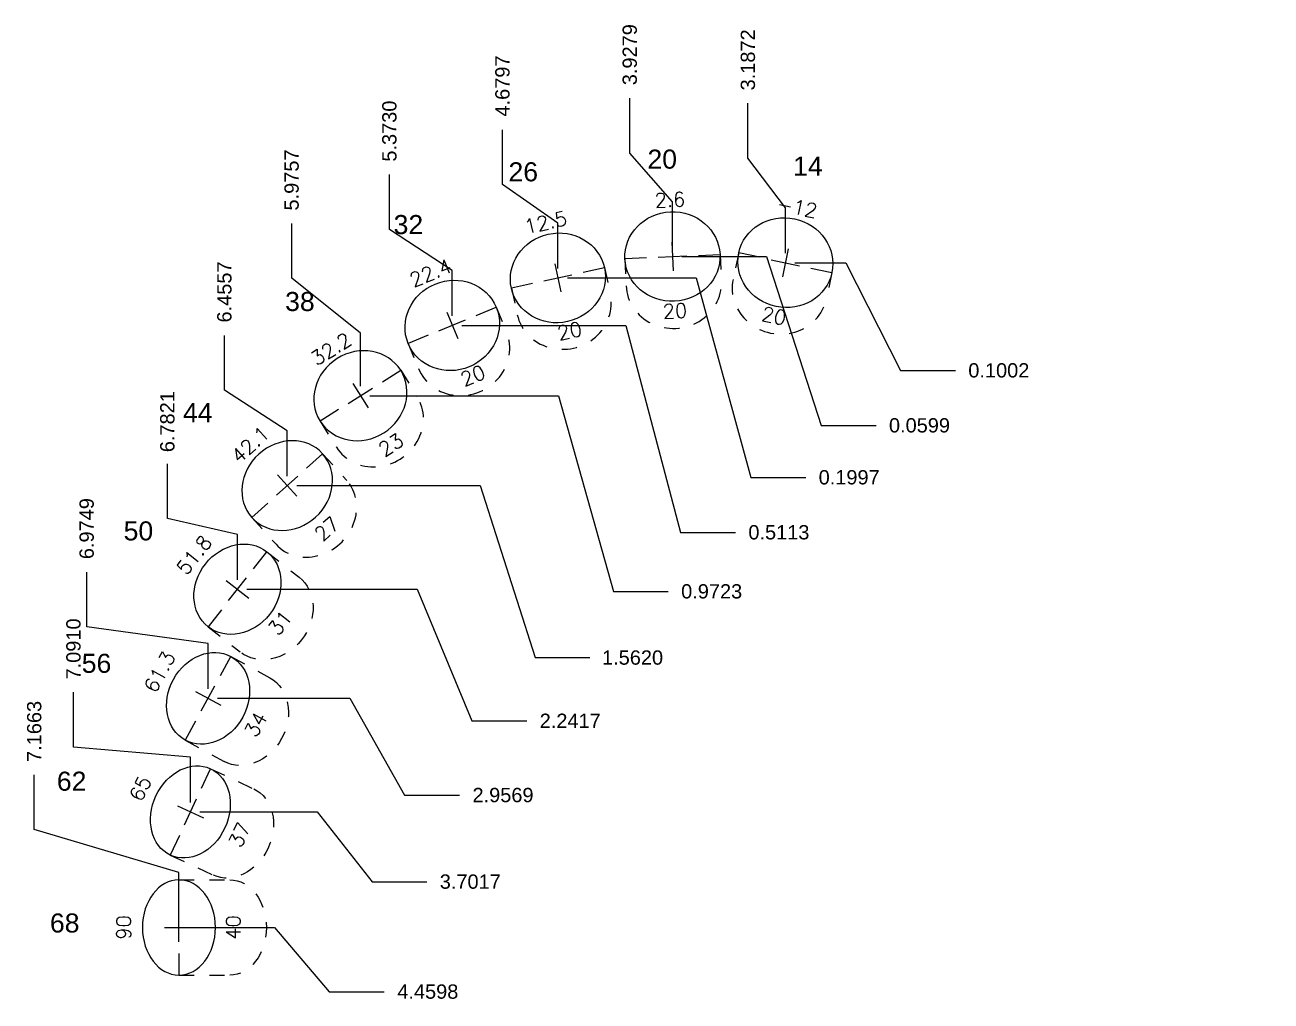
# Model space of a CAD drawing. Header units: inches. Extents: x 57 to 298, y -41 to 19.
# Drawn here: x 116.34 to 124.51, y 12.2 to 18.6 of the extents above; entities that cross this region are included whole.
import ezdxf
from ezdxf.enums import TextEntityAlignment as Align

# ---------------------------------------------------------------- set-up
doc = ezdxf.new("R2010")
doc.units = ezdxf.units.IN
doc.header["$MEASUREMENT"] = 0
doc.header["$PDMODE"] = 35
doc.linetypes.add('CENTER2', pattern=[1.125, 0.75, -0.125, 0.125, -0.125])
doc.linetypes.add('HIDDEN2', pattern=[0.1875, 0.125, -0.0625])
doc.layers.get('Defpoints').update_dxf_attribs({"color": 10})
doc.layers.add('Blade_2', color=7, linetype='Continuous', true_color=0xcccc00)
doc.layers.add('CLine', color=5, linetype='CENTER2')
doc.styles.add('RomanS', font='romans')
doc.styles.get("Standard").update_dxf_attribs({"font": 'arial.ttf'})
doc.dimstyles.get("Standard").update_dxf_attribs({"dimtxt": 0.09375, "dimasz": 0.18, "dimexe": 0.18, "dimexo": 0.0625, "dimgap": 0.09, "dimtad": 0, "dimtih": 1, "dimtoh": 1, "dimdec": 4, "dimzin": 0, "dimdsep": 46, "dimtxsty": 'Standard', "dimcen": 0.09, "dimadec": 4, "dimazin": 0, "dimtfac": 1, "dimtdec": 4, "dimtofl": 0, "dimtmove": 0, "dimatfit": 3, "dimfxl": 1, "dimtolj": 1, "dimtzin": 0, "dimarcsym": 0})

# ---------------------------------------------------------------- blocks, each defined once
blk = doc.blocks.new('CMark')
at = {"layer": 'CLine'}
for p, q in [((0, 0.094), (0, -0.094)), ((-0.094, 0), (0.094, 0))]:
    blk.add_line(p, q, dxfattribs=at)
blk = doc.blocks.new('1613@20')
for p, q in [((-0.1705, 0), (-0.3125, 0)), ((0.1707, 0), (0.3125, 0))]:
    blk.add_line(p, q)
at = {"color": 8, "linetype": 'HIDDEN2', "ltscale": 0.5}
blk.add_line((-0.3125, 0), (-0.3125, -0.1779), dxfattribs=at)
at = {"color": 8, "linetype": 'HIDDEN2', "ltscale": 0.5, "flags": 128}
blk.add_lwpolyline([(0.3125, 0), (0.3125, -0.1779)], dxfattribs=at)
blk.add_ellipse((0, 0), major_axis=(-0.3125, 0), ratio=0.939693, start_param=-3.141592653589793, end_param=3.141592653589793)
at = {"color": 8, "linetype": 'HIDDEN2', "ltscale": 0.5}
blk.add_ellipse((0, -0.1779), major_axis=(-0.3125, 0), ratio=0.939693, start_param=0, end_param=3.141593, dxfattribs=at)
blk.add_blockref('CMark', (0, 0))
at = {"style": 'RomanS'}
blk.add_text('20', height=0.094, dxfattribs=at).set_placement((0, -0.3562), align=Align.MIDDLE_CENTER)
blk.add_attdef('ANG', text='', height=0.094, dxfattribs=at).set_placement((0, 0.2975), align=Align.BOTTOM_CENTER)
blk = doc.blocks.new('1613@23')
for p, q in [((-0.1705, 0), (-0.3125, 0)), ((0.1707, 0), (0.3125, 0))]:
    blk.add_line(p, q)
at = {"color": 8, "linetype": 'HIDDEN2', "ltscale": 0.5}
blk.add_line((-0.3125, 0), (-0.3125, -0.2032), dxfattribs=at)
at = {"color": 8, "linetype": 'HIDDEN2', "ltscale": 0.5, "flags": 128}
blk.add_lwpolyline([(0.3125, 0), (0.3125, -0.2032)], dxfattribs=at)
blk.add_ellipse((0, 0), major_axis=(-0.3125, 0), ratio=0.920512, start_param=3.141593, end_param=9.424778)
at = {"color": 8, "linetype": 'HIDDEN2', "ltscale": 0.5}
blk.add_ellipse((0, -0.2032), major_axis=(-0.3125, 0), ratio=0.920512, start_param=0, end_param=3.141593, dxfattribs=at)
blk.add_blockref('CMark', (0, 0))
at = {"style": 'RomanS'}
blk.add_text('23', height=0.094, dxfattribs=at).set_placement((-0.0015, -0.3791), align=Align.MIDDLE_CENTER)
blk.add_attdef('ANG', text='', height=0.094, dxfattribs=at).set_placement((0, 0.2871), align=Align.BOTTOM_CENTER)
blk = doc.blocks.new('1613@27')
for p, q in [((-0.1705, 0), (-0.3125, 0)), ((0.1707, 0), (0.3125, 0))]:
    blk.add_line(p, q)
at = {"color": 8, "linetype": 'HIDDEN2', "ltscale": 0.5}
blk.add_line((-0.3125, 0), (-0.3125, -0.2361), dxfattribs=at)
at = {"color": 8, "linetype": 'HIDDEN2', "ltscale": 0.5, "flags": 128}
blk.add_lwpolyline([(0.3125, 0), (0.3125, -0.2361)], dxfattribs=at)
blk.add_ellipse((0, 0), major_axis=(-0.3125, 0), ratio=0.891008, start_param=3.141593, end_param=9.424778)
at = {"color": 8, "linetype": 'HIDDEN2', "ltscale": 0.5}
blk.add_ellipse((0, -0.2361), major_axis=(-0.3125, 0), ratio=0.891008, start_param=0, end_param=3.141593, dxfattribs=at)
blk.add_blockref('CMark', (0, 0))
at = {"style": 'RomanS'}
blk.add_text('27', height=0.094, dxfattribs=at).set_placement((0.003, -0.3835), align=Align.MIDDLE_CENTER)
blk.add_attdef('ANG', text='', height=0.094, dxfattribs=at).set_placement((0, 0.2871), align=Align.BOTTOM_CENTER)
blk = doc.blocks.new('1613@31')
for p, q in [((-0.1705, 0), (-0.3125, 0)), ((0.1707, 0), (0.3125, 0))]:
    blk.add_line(p, q)
at = {"color": 8, "linetype": 'HIDDEN2', "ltscale": 0.5}
blk.add_line((-0.3125, 0), (-0.3125, -0.2678), dxfattribs=at)
at = {"color": 8, "linetype": 'HIDDEN2', "ltscale": 0.5, "flags": 128}
blk.add_lwpolyline([(0.3125, 0), (0.3125, -0.2678)], dxfattribs=at)
at = {"extrusion": (0, 0, -1)}
blk.add_ellipse((0, 0), major_axis=(-0.3125, 0), ratio=0.85728, start_param=3.141593, end_param=9.424778, dxfattribs=at)
at = {"color": 8, "linetype": 'HIDDEN2', "ltscale": 0.5, "extrusion": (0, 0, -1)}
blk.add_ellipse((0, -0.2678), major_axis=(-0.3125, 0), ratio=0.85728, start_param=3.141593, end_param=6.283185, dxfattribs=at)
blk.add_blockref('CMark', (0, 0))
at = {"style": 'RomanS'}
blk.add_text('31', height=0.094, dxfattribs=at).set_placement((0, -0.3562), align=Align.MIDDLE_CENTER)
blk.add_attdef('ANG', text='', height=0.094, dxfattribs=at).set_placement((0, 0.2871), align=Align.BOTTOM_CENTER)
blk = doc.blocks.new('1613@34')
for p, q in [((-0.1705, 0), (-0.3125, 0)), ((0.1707, 0), (0.3125, 0))]:
    blk.add_line(p, q)
at = {"color": 8, "linetype": 'HIDDEN2', "ltscale": 0.5}
blk.add_line((-0.3125, 0), (-0.3125, -0.2908), dxfattribs=at)
at = {"color": 8, "linetype": 'HIDDEN2', "ltscale": 0.5, "flags": 128}
blk.add_lwpolyline([(0.3125, 0), (0.3125, -0.2908)], dxfattribs=at)
at = {"extrusion": (0, 0, -1)}
blk.add_ellipse((0, 0), major_axis=(-0.3125, 0), ratio=0.82912, start_param=3.141593, end_param=9.424778, dxfattribs=at)
at = {"color": 8, "linetype": 'HIDDEN2', "ltscale": 0.5, "extrusion": (0, 0, -1)}
blk.add_ellipse((0, -0.2908), major_axis=(-0.3125, 0), ratio=0.82912, start_param=3.141593, end_param=6.283185, dxfattribs=at)
blk.add_blockref('CMark', (0, 0))
at = {"style": 'RomanS'}
blk.add_text('34', height=0.094, dxfattribs=at).set_placement((0, -0.3562), align=Align.MIDDLE_CENTER)
blk.add_attdef('ANG', text='', height=0.094, dxfattribs=at).set_placement((0, 0.2871), align=Align.BOTTOM_CENTER)
blk = doc.blocks.new('1613@37')
for p, q in [((-0.1705, 0), (-0.3125, 0)), ((0.1707, 0), (0.3125, 0))]:
    blk.add_line(p, q)
at = {"color": 8, "linetype": 'HIDDEN2', "ltscale": 0.5}
blk.add_line((-0.3125, 0), (-0.3125, -0.3129), dxfattribs=at)
at = {"color": 8, "linetype": 'HIDDEN2', "ltscale": 0.5, "flags": 128}
blk.add_lwpolyline([(0.3125, 0), (0.3125, -0.3129)], dxfattribs=at)
at = {"extrusion": (0, 0, -1)}
blk.add_ellipse((0, 0), major_axis=(-0.3125, 0), ratio=0.79872, start_param=3.141593, end_param=9.424778, dxfattribs=at)
at = {"color": 8, "linetype": 'HIDDEN2', "ltscale": 0.5, "extrusion": (0, 0, -1)}
blk.add_ellipse((0, -0.3129), major_axis=(-0.3125, 0), ratio=0.79872, start_param=3.141593, end_param=6.283185, dxfattribs=at)
blk.add_blockref('CMark', (0, 0))
at = {"style": 'RomanS'}
blk.add_text('37', height=0.094, dxfattribs=at).set_placement((0, -0.3562), align=Align.MIDDLE_CENTER)
blk.add_attdef('ANG', text='', height=0.094, dxfattribs=at).set_placement((0, 0.2871), align=Align.BOTTOM_CENTER)
blk = doc.blocks.new('1613@40')
for p, q in [((-0.1705, 0), (-0.3125, 0)), ((0.1707, 0), (0.3125, 0))]:
    blk.add_line(p, q)
at = {"color": 8, "linetype": 'HIDDEN2', "ltscale": 0.5}
blk.add_line((-0.3125, 0), (-0.3125, -0.3342), dxfattribs=at)
at = {"color": 8, "linetype": 'HIDDEN2', "ltscale": 0.5, "flags": 128}
blk.add_lwpolyline([(0.3125, 0), (0.3125, -0.3342)], dxfattribs=at)
at = {"extrusion": (0, 0, -1)}
blk.add_ellipse((0, 0), major_axis=(-0.3125, 0), ratio=0.76608, start_param=3.141593, end_param=9.424778, dxfattribs=at)
at = {"color": 8, "linetype": 'HIDDEN2', "ltscale": 0.5, "extrusion": (0, 0, -1)}
blk.add_ellipse((0, -0.3342), major_axis=(-0.3125, 0), ratio=0.76608, start_param=3.141593, end_param=6.283185, dxfattribs=at)
blk.add_blockref('CMark', (0, 0))
at = {"style": 'RomanS'}
blk.add_text('40', height=0.094, dxfattribs=at).set_placement((0, -0.3562), align=Align.MIDDLE_CENTER)
blk.add_attdef('ANG', text='', height=0.094, dxfattribs=at).set_placement((0, 0.2871), align=Align.BOTTOM_CENTER)
blk = doc.blocks.new('*D175')
at = {"layer": 'Blade_2', "color": 0, "lineweight": -2, "transparency": 16777216}
for p, q in [((121.0793, 17.7291), (121.0793, 18.0891)), ((121.3246, 17.403), (121.0793, 17.7291)), ((121.3246, 17.1055), (121.3246, 17.403))]:
    blk.add_line(p, q, dxfattribs=at)
at = {"layer": 'Defpoints', "color": 0, "transparency": 16777216}
for p in [(121.0793, 18.0891), (124.5118, 17.1432), (121.3246, 17.043)]:
    blk.add_point(p, dxfattribs=at)
at = {"layer": 'Blade_2', "color": 0, "transparency": 16777216, "insert": (121.0793, 18.3732), "char_height": 0.09375, "attachment_point": 5, "rotation": 90}
blk.add_mtext('\\A1;3.1872', dxfattribs=at)
blk = doc.blocks.new('*D176')
at = {"layer": 'Blade_2', "color": 0, "lineweight": -2, "transparency": 16777216}
for p, q in [((120.3041, 17.7625), (120.3041, 18.1225)), ((120.5839, 17.4432), (120.3041, 17.7625)), ((120.5839, 17.1457), (120.5839, 17.4432))]:
    blk.add_line(p, q, dxfattribs=at)
at = {"layer": 'Defpoints', "color": 0, "transparency": 16777216}
for p in [(120.3041, 18.1225), (124.5118, 17.1432), (120.5839, 17.0832)]:
    blk.add_point(p, dxfattribs=at)
at = {"layer": 'Blade_2', "color": 0, "transparency": 16777216, "insert": (120.3041, 18.4072), "char_height": 0.09375, "attachment_point": 5, "rotation": 90}
blk.add_mtext('\\A1;3.9279', dxfattribs=at)
blk = doc.blocks.new('*D177')
at = {"layer": 'Blade_2', "color": 0, "lineweight": -2, "transparency": 16777216}
for p, q in [((119.4687, 17.5554), (119.4687, 17.9154)), ((119.8321, 17.3034), (119.4687, 17.5554)), ((119.8321, 17.0059), (119.8321, 17.3034))]:
    blk.add_line(p, q, dxfattribs=at)
at = {"layer": 'Defpoints', "color": 0, "transparency": 16777216}
for p in [(119.4687, 17.9154), (124.5118, 17.1432), (119.8321, 16.9434)]:
    blk.add_point(p, dxfattribs=at)
at = {"layer": 'Blade_2', "color": 0, "transparency": 16777216, "insert": (119.4687, 18.2019), "char_height": 0.09375, "attachment_point": 5, "rotation": 90}
blk.add_mtext('\\A1;4.6797', dxfattribs=at)
blk = doc.blocks.new('*D178')
at = {"layer": 'Blade_2', "color": 0, "lineweight": -2, "transparency": 16777216}
for p, q in [((118.7269, 17.2616), (118.7269, 17.6216)), ((119.1388, 16.9919), (118.7269, 17.2616)), ((119.1388, 16.6944), (119.1388, 16.9919))]:
    blk.add_line(p, q, dxfattribs=at)
at = {"layer": 'Defpoints', "color": 0, "transparency": 16777216}
for p in [(118.7269, 17.6216), (124.5118, 17.1432), (119.1388, 16.6319)]:
    blk.add_point(p, dxfattribs=at)
at = {"layer": 'Blade_2', "color": 0, "transparency": 16777216, "insert": (118.7269, 17.906), "char_height": 0.09375, "attachment_point": 5, "rotation": 90}
blk.add_mtext('\\A1;5.3730', dxfattribs=at)
blk = doc.blocks.new('*D179')
at = {"layer": 'Blade_2', "color": 0, "lineweight": -2, "transparency": 16777216}
for p, q in [((118.0853, 16.941), (118.0853, 17.301)), ((118.5362, 16.581), (118.0853, 16.941)), ((118.5362, 16.2333), (118.5362, 16.581))]:
    blk.add_line(p, q, dxfattribs=at)
at = {"layer": 'Defpoints', "color": 0, "transparency": 16777216}
for p in [(118.0853, 17.301), (124.5118, 17.1432), (118.5362, 16.1708)]:
    blk.add_point(p, dxfattribs=at)
at = {"layer": 'Blade_2', "color": 0, "transparency": 16777216, "insert": (118.0853, 17.5856), "char_height": 0.09375, "attachment_point": 5, "rotation": 90}
blk.add_mtext('\\A1;5.9757', dxfattribs=at)
blk = doc.blocks.new('*D180')
at = {"layer": 'Blade_2', "color": 0, "lineweight": -2, "transparency": 16777216}
for p, q in [((117.6442, 16.2063), (117.6442, 16.5663)), ((118.0561, 15.9412), (117.6442, 16.2063)), ((118.0561, 15.6437), (118.0561, 15.9412))]:
    blk.add_line(p, q, dxfattribs=at)
at = {"layer": 'Defpoints', "color": 0, "transparency": 16777216}
for p in [(124.5118, 17.1432), (117.6442, 16.5663), (118.0561, 15.5812)]:
    blk.add_point(p, dxfattribs=at)
at = {"layer": 'Blade_2', "color": 0, "transparency": 16777216, "insert": (117.6442, 16.8511), "char_height": 0.09375, "attachment_point": 5, "rotation": 90}
blk.add_mtext('\\A1;6.4557', dxfattribs=at)
blk = doc.blocks.new('*D181')
at = {"layer": 'Blade_2', "color": 0, "lineweight": -2, "transparency": 16777216}
for p, q in [((117.27, 15.3647), (117.27, 15.7247)), ((117.7297, 15.2615), (117.27, 15.3647)), ((117.7297, 14.964), (117.7297, 15.2615))]:
    blk.add_line(p, q, dxfattribs=at)
at = {"layer": 'Defpoints', "color": 0, "transparency": 16777216}
for p in [(124.5118, 17.1432), (117.27, 15.7247), (117.7297, 14.9015)]:
    blk.add_point(p, dxfattribs=at)
at = {"layer": 'Blade_2', "color": 0, "transparency": 16777216, "insert": (117.27, 16.0005), "char_height": 0.09375, "attachment_point": 5, "rotation": 90}
blk.add_mtext('\\A1;6.7821', dxfattribs=at)
blk = doc.blocks.new('*D182')
at = {"layer": 'Blade_2', "color": 0, "lineweight": -2, "transparency": 16777216}
for p, q in [((116.7406, 14.6541), (116.7406, 15.0141)), ((117.537, 14.5462), (116.7406, 14.6541)), ((117.537, 14.2487), (117.537, 14.5462))]:
    blk.add_line(p, q, dxfattribs=at)
at = {"layer": 'Defpoints', "color": 0, "transparency": 16777216}
for p in [(124.5118, 17.1432), (116.7406, 15.0141), (117.537, 14.1862)]:
    blk.add_point(p, dxfattribs=at)
at = {"layer": 'Blade_2', "color": 0, "transparency": 16777216, "insert": (116.7406, 15.299), "char_height": 0.09375, "attachment_point": 5, "rotation": 90}
blk.add_mtext('\\A1;6.9749', dxfattribs=at)
blk = doc.blocks.new('*D183')
at = {"layer": 'Blade_2', "color": 0, "lineweight": -2, "transparency": 16777216}
for p, q in [((116.6538, 13.866), (116.6538, 14.226)), ((117.4209, 13.8014), (116.6538, 13.866)), ((117.4209, 13.5039), (117.4209, 13.8014))]:
    blk.add_line(p, q, dxfattribs=at)
at = {"layer": 'Defpoints', "color": 0, "transparency": 16777216}
for p in [(124.5118, 17.1432), (116.6538, 14.226), (117.4209, 13.4414)]:
    blk.add_point(p, dxfattribs=at)
at = {"layer": 'Blade_2', "color": 0, "transparency": 16777216, "insert": (116.6538, 14.51), "char_height": 0.09375, "attachment_point": 5, "rotation": 90}
blk.add_mtext('\\A1;7.0910', dxfattribs=at)
blk = doc.blocks.new('*D184')
at = {"layer": 'Blade_2', "color": 0, "lineweight": -2, "transparency": 16777216}
for p, q in [((116.3965, 13.325), (116.3965, 13.685)), ((117.3455, 13.0433), (116.3965, 13.325)), ((117.3455, 12.7458), (117.3455, 13.0433))]:
    blk.add_line(p, q, dxfattribs=at)
at = {"layer": 'Defpoints', "color": 0, "transparency": 16777216}
for p in [(124.5118, 17.1432), (116.3965, 13.685), (117.3455, 12.6833)]:
    blk.add_point(p, dxfattribs=at)
at = {"layer": 'Blade_2', "color": 0, "transparency": 16777216, "insert": (116.3965, 13.9692), "char_height": 0.09375, "attachment_point": 5, "rotation": 90}
blk.add_mtext('\\A1;7.1663', dxfattribs=at)
blk = doc.blocks.new('*D185')
at = {"layer": 'Blade_2', "color": 0, "lineweight": -2, "transparency": 16777216}
for p, q in [((121.3871, 17.043), (121.7212, 17.043)), ((121.7212, 17.043), (122.0812, 16.3365)), ((122.0812, 16.3365), (122.4412, 16.3365))]:
    blk.add_line(p, q, dxfattribs=at)
at = {"layer": 'Defpoints', "color": 0, "transparency": 16777216}
for p in [(124.5118, 17.1432), (121.3246, 17.043), (122.4412, 16.3365)]:
    blk.add_point(p, dxfattribs=at)
at = {"layer": 'Blade_2', "color": 0, "transparency": 16777216, "insert": (122.7254, 16.3365), "char_height": 0.09375, "attachment_point": 5}
blk.add_mtext('\\A1;0.1002', dxfattribs=at)
blk = doc.blocks.new('*D186')
at = {"layer": 'Blade_2', "color": 0, "lineweight": -2, "transparency": 16777216}
for p, q in [((120.6464, 17.0832), (121.2, 17.0832)), ((121.2, 17.0832), (121.56, 15.9759)), ((121.56, 15.9759), (121.92, 15.9759))]:
    blk.add_line(p, q, dxfattribs=at)
at = {"layer": 'Defpoints', "color": 0, "transparency": 16777216}
for p in [(124.5118, 17.1432), (120.5839, 17.0832), (121.92, 15.9759)]:
    blk.add_point(p, dxfattribs=at)
at = {"layer": 'Blade_2', "color": 0, "transparency": 16777216, "insert": (122.2047, 15.9759), "char_height": 0.09375, "attachment_point": 5}
blk.add_mtext('\\A1;0.0599', dxfattribs=at)
blk = doc.blocks.new('*D187')
at = {"layer": 'Blade_2', "color": 0, "lineweight": -2, "transparency": 16777216}
for p, q in [((119.8946, 16.9434), (120.7388, 16.9434)), ((120.7388, 16.9434), (121.0988, 15.6352)), ((121.0988, 15.6352), (121.4588, 15.6352))]:
    blk.add_line(p, q, dxfattribs=at)
at = {"layer": 'Defpoints', "color": 0, "transparency": 16777216}
for p in [(124.5118, 17.1432), (119.8321, 16.9434), (121.4588, 15.6352)]:
    blk.add_point(p, dxfattribs=at)
at = {"layer": 'Blade_2', "color": 0, "transparency": 16777216, "insert": (121.7434, 15.6352), "char_height": 0.09375, "attachment_point": 5}
blk.add_mtext('\\A1;0.1997', dxfattribs=at)
blk = doc.blocks.new('*D188')
at = {"layer": 'Blade_2', "color": 0, "lineweight": -2, "transparency": 16777216}
for p, q in [((119.2013, 16.6319), (120.2777, 16.6319)), ((120.2777, 16.6319), (120.6377, 15.2746)), ((120.6377, 15.2746), (120.9977, 15.2746))]:
    blk.add_line(p, q, dxfattribs=at)
at = {"layer": 'Defpoints', "color": 0, "transparency": 16777216}
for p in [(124.5118, 17.1432), (119.1388, 16.6319), (120.9977, 15.2746)]:
    blk.add_point(p, dxfattribs=at)
at = {"layer": 'Blade_2', "color": 0, "transparency": 16777216, "insert": (121.2823, 15.2746), "char_height": 0.09375, "attachment_point": 5}
blk.add_mtext('\\A1;0.5113', dxfattribs=at)
blk = doc.blocks.new('*D189')
at = {"layer": 'Blade_2', "color": 0, "lineweight": -2, "transparency": 16777216}
for p, q in [((118.5987, 16.1708), (119.8366, 16.1708)), ((119.8366, 16.1708), (120.1966, 14.8872)), ((120.1966, 14.8872), (120.5566, 14.8872))]:
    blk.add_line(p, q, dxfattribs=at)
at = {"layer": 'Defpoints', "color": 0, "transparency": 16777216}
for p in [(124.5118, 17.1432), (118.5362, 16.1708), (120.5566, 14.8872)]:
    blk.add_point(p, dxfattribs=at)
at = {"layer": 'Blade_2', "color": 0, "transparency": 16777216, "insert": (120.8412, 14.8872), "char_height": 0.09375, "attachment_point": 5}
blk.add_mtext('\\A1;0.9723', dxfattribs=at)
blk = doc.blocks.new('*D190')
at = {"layer": 'Blade_2', "color": 0, "lineweight": -2, "transparency": 16777216}
for p, q in [((118.1186, 15.5812), (119.322, 15.5812)), ((119.322, 15.5812), (119.682, 14.453)), ((119.682, 14.453), (120.042, 14.453))]:
    blk.add_line(p, q, dxfattribs=at)
at = {"layer": 'Defpoints', "color": 0, "transparency": 16777216}
for p in [(124.5118, 17.1432), (118.0561, 15.5812), (120.042, 14.453)]:
    blk.add_point(p, dxfattribs=at)
at = {"layer": 'Blade_2', "color": 0, "transparency": 16777216, "insert": (120.3221, 14.453), "char_height": 0.09375, "attachment_point": 5}
blk.add_mtext('\\A1;1.5620', dxfattribs=at)
blk = doc.blocks.new('*D191')
at = {"layer": 'Blade_2', "color": 0, "lineweight": -2, "transparency": 16777216}
for p, q in [((117.7922, 14.9015), (118.9077, 14.9015)), ((118.9077, 14.9015), (119.2677, 14.0389)), ((119.2677, 14.0389), (119.6277, 14.0389))]:
    blk.add_line(p, q, dxfattribs=at)
at = {"layer": 'Defpoints', "color": 0, "transparency": 16777216}
for p in [(124.5118, 17.1432), (117.7297, 14.9015), (119.6277, 14.0389)]:
    blk.add_point(p, dxfattribs=at)
at = {"layer": 'Blade_2', "color": 0, "transparency": 16777216, "insert": (119.9131, 14.0389), "char_height": 0.09375, "attachment_point": 5}
blk.add_mtext('\\A1;2.2417', dxfattribs=at)
blk = doc.blocks.new('*D192')
at = {"layer": 'Blade_2', "color": 0, "lineweight": -2, "transparency": 16777216}
for p, q in [((117.5995, 14.1862), (118.4666, 14.1862)), ((118.4666, 14.1862), (118.8266, 13.5514)), ((118.8266, 13.5514), (119.1866, 13.5514))]:
    blk.add_line(p, q, dxfattribs=at)
at = {"layer": 'Defpoints', "color": 0, "transparency": 16777216}
for p in [(124.5118, 17.1432), (117.537, 14.1862), (119.1866, 13.5514)]:
    blk.add_point(p, dxfattribs=at)
at = {"layer": 'Blade_2', "color": 0, "transparency": 16777216, "insert": (119.4721, 13.5514), "char_height": 0.09375, "attachment_point": 5}
blk.add_mtext('\\A1;2.9569', dxfattribs=at)
blk = doc.blocks.new('*D193')
at = {"layer": 'Blade_2', "color": 0, "lineweight": -2, "transparency": 16777216}
for p, q in [((117.4834, 13.4414), (118.2528, 13.4414)), ((118.2528, 13.4414), (118.6128, 12.9837)), ((118.6128, 12.9837), (118.9728, 12.9837))]:
    blk.add_line(p, q, dxfattribs=at)
at = {"layer": 'Defpoints', "color": 0, "transparency": 16777216}
for p in [(124.5118, 17.1432), (117.4209, 13.4414), (118.9728, 12.9837)]:
    blk.add_point(p, dxfattribs=at)
at = {"layer": 'Blade_2', "color": 0, "transparency": 16777216, "insert": (119.2573, 12.9837), "char_height": 0.09375, "attachment_point": 5}
blk.add_mtext('\\A1;3.7017', dxfattribs=at)
blk = doc.blocks.new('*D194')
at = {"layer": 'Blade_2', "color": 0, "lineweight": -2, "transparency": 16777216}
for p, q in [((117.408, 12.6833), (117.9721, 12.6833)), ((117.9721, 12.6833), (118.3321, 12.2623)), ((118.3321, 12.2623), (118.6921, 12.2623))]:
    blk.add_line(p, q, dxfattribs=at)
at = {"layer": 'Defpoints', "color": 0, "transparency": 16777216}
for p in [(124.5118, 17.1432), (117.3455, 12.6833), (118.6921, 12.2623)]:
    blk.add_point(p, dxfattribs=at)
at = {"layer": 'Blade_2', "color": 0, "transparency": 16777216, "insert": (118.9787, 12.2623), "char_height": 0.09375, "attachment_point": 5}
blk.add_mtext('\\A1;4.4598', dxfattribs=at)

msp = doc.modelspace()

# ---------------------------------------------------------------- block references
at = {"layer": 'Blade_2'}
for name, p, rotation, values in [('1613@20', (120.58391, 17.08322), 2.6, {'ANG': '2.6'}), ('1613@20', (121.32462, 17.04297), 348, {'ANG': '-12'}), ('1613@20', (119.83214, 16.94344), 12.5, {'ANG': '12.5'}), ('1613@20', (119.13879, 16.63188), 22.4, {'ANG': '22.4'}), ('1613@23', (118.53616, 16.17082), 32.2, {'ANG': '32.2'}), ('1613@27', (118.05608, 15.58116), 42.1, {'ANG': '42.1'}), ('1613@31', (117.72971, 14.90145), 51.8, {'ANG': '51.8'}), ('1613@34', (117.53698, 14.18625), 61.3, {'ANG': '61.3'}), ('1613@37', (117.42088, 13.44142), 65, {'ANG': '65'}), ('1613@40', (117.34551, 12.68332), 90, {'ANG': '90'})]:
    msp.add_blockref(name, p, dxfattribs=dict(at, rotation=rotation)).add_auto_attribs(values)

# ---------------------------------------------------------------- texts
for s, p in [('20', (120.41959, 17.65981)), ('26', (119.5078, 17.5767)), ('14', (121.37557, 17.61451)), ('32', (118.7542, 17.23074)), ('38', (118.04223, 16.72604)), ('44', (117.37215, 15.99693)), ('50', (116.9826, 15.22175)), ('56', (116.70779, 14.35333)), ('62', (116.54442, 13.58035)), ('68', (116.49892, 12.65028))]:
    msp.add_text(s, height=0.125, dxfattribs=at).set_placement(p)

# ---------------------------------------------------------------- dimensions: what is measured, and where the dimension line sits
for feature_location, offset, dtype, origin, picture, middle in [((120.58391, 17.08322), (-0.27984, 1.03928), 1, (124.51183, 17.14316), '*D176', (120.30407, 18.40716)), ((121.32462, 17.04297), (-0.24531, 1.04613), 1, (124.51183, 17.14316), '*D175', (121.0793, 18.37319)), ((119.83214, 16.94344), (-0.36344, 0.972), 1, (124.51183, 17.14316), '*D177', (119.4687, 18.20193)), ((119.13879, 16.63188), (-0.4119, 0.98969), 1, (124.51183, 17.14316), '*D178', (118.72688, 17.90601)), ((118.53616, 16.17082), (-0.45085, 1.13016), 1, (124.51183, 17.14316), '*D179', (118.08531, 17.58558)), ((117.34551, 12.68332), (-0.94897, 1.00163), 1, (124.51183, 17.14316), '*D184', (116.39654, 13.96917)), ((117.420877, 13.44142), (-0.767119, 0.784532), 1, (124.511832, 17.143155), '*D183', (116.653758, 14.510007)), ((117.536981, 14.186249), (-0.796344, 0.827826), 1, (124.511832, 17.143155), '*D182', (116.740638, 15.299025)), ((117.72971, 14.90145), (-0.45973, 0.82328), 1, (124.51183, 17.14316), '*D181', (117.26999, 16.00054)), ((117.34551, 12.68332), (1.34657, -0.421), 0, (124.51183, 17.14316), '*D194', (118.97866, 12.26232)), ((117.42088, 13.44142), (1.55189, -0.45776), 0, (124.51183, 17.14316), '*D193', (119.25733, 12.98366)), ((117.53698, 14.18625), (1.64964, -0.63488), 0, (124.51183, 17.14316), '*D192', (119.47211, 13.55137)), ((118.056084, 15.581164), (-0.411849, 0.985121), 1, (124.511832, 17.143155), '*D180', (117.644235, 16.85114)), ((117.72971, 14.90145), (1.89799, -0.86251), 0, (124.51183, 17.14316), '*D191', (119.9131, 14.03894)), ((118.05608, 15.58116), (1.98596, -1.12813), 0, (124.51183, 17.14316), '*D190', (120.32207, 14.45304)), ((118.53616, 16.17082), (2.02048, -1.28365), 0, (124.51183, 17.14316), '*D189', (120.84124, 14.88717)), ((119.13879, 16.63188), (1.85893, -1.35733), 0, (124.51183, 17.14316), '*D188', (121.28232, 15.27456)), ((119.83214, 16.94344), (1.62671, -1.30822), 0, (124.51183, 17.14316), '*D187', (121.74344, 15.63522)), ((120.58391, 17.08322), (1.33606, -1.10737), 0, (124.51183, 17.14316), '*D186', (122.20467, 15.97585)), ((121.32462, 17.04297), (1.11663, -0.70645), 0, (124.51183, 17.14316), '*D185', (122.72537, 16.33652))]:
    dim = msp.add_ordinate_dim(feature_location=feature_location, offset=offset, dtype=dtype, origin=origin, dimstyle='Standard', dxfattribs=at)
    dim.commit()
    dim.dimension.update_dxf_attribs({"geometry": picture, "text_midpoint": middle})

doc.saveas('drawing.dxf')
